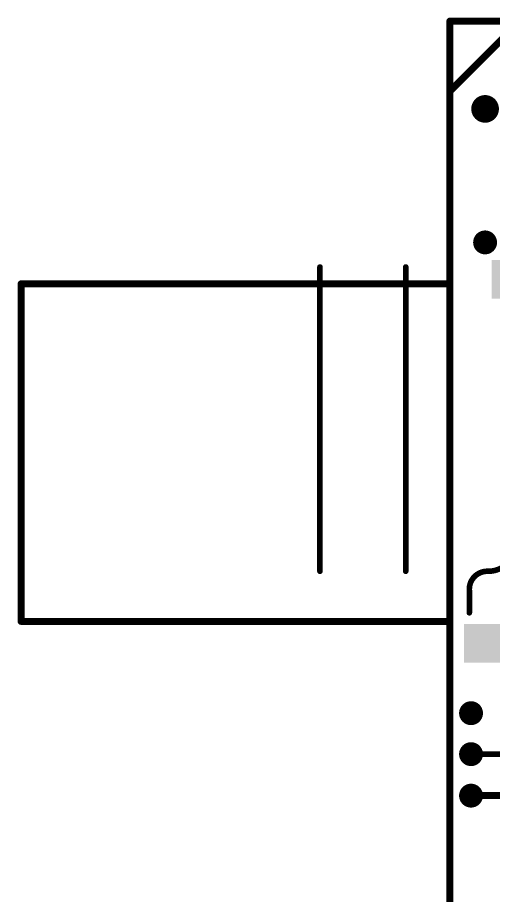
# Model space of a CAD drawing. Extents: x -24 to 83, y -23 to 53.
# Drawn here: x -15.63 to 1.57, y 21.73 to 53.47 of the extents above; entities that cross this region are included whole.
import ezdxf

# ---------------------------------------------------------------- set-up
doc = ezdxf.new("R2010")
doc.units = 0
for name, color, linetype in [('1', 12, 'CONTINUOUS'), ('16', 132, 'CONTINUOUS'), ('18', 110, 'CONTINUOUS'), ('20', 53, 'CONTINUOUS'), ('21', 41, 'CONTINUOUS'), ('23', 53, 'CONTINUOUS'), ('51', 53, 'CONTINUOUS')]:
    doc.layers.add(name, color=color, linetype=linetype)

# ---------------------------------------------------------------- blocks, each defined once
blk = doc.blocks.new('RECT')
blk.add_solid([(-0.5, -0.5), (0.5, -0.5), (-0.5, 0.5), (0.5, 0.5)])
blk = doc.blocks.new('PIE')
at = {"const_width": 0.5}
blk.add_lwpolyline([(0, -0.25, 1), (0, 0.25, 1), (0, -0.25)], format="xyb", dxfattribs=at)
blk = doc.blocks.new('ROUNDV')
at = {"const_width": 0.5}
blk.add_lwpolyline([(0, -0.25, 1), (0, 0.25, 1), (0, -0.25)], format="xyb", dxfattribs=at)

msp = doc.modelspace()

# ---------------------------------------------------------------- linework, layer by layer
at = {"layer": '1'}
for points, const_width in [([(0, 53.34), (59.69, 53.34)], 0.254), ([(0, 0), (0, 53.34)], 0.254), ([(2.795, 26.84), (0.762, 26.84)], 0.2032), ([(2.795, 25.34), (0.762, 25.34)], 0.254)]:
    msp.add_lwpolyline(points, dxfattribs=dict(at, const_width=const_width))
for points, const_width in [([(0, 53.4035, 1), (0, 53.2765)], 0.127), ([(0.0635, 53.34, 1), (-0.0635, 53.34)], 0.127), ([(0.762, 26.8908, 1), (0.762, 26.7892)], 0.1016), ([(0.762, 25.4035, 1), (0.762, 25.2765)], 0.127)]:
    msp.add_lwpolyline(points, format="xyb", dxfattribs=dict(at, const_width=const_width))
at = {"layer": '16'}
for points, const_width in [([(0, 53.34), (59.69, 53.34)], 0.254), ([(0, 0), (0, 53.34)], 0.254), ([(0.762, 26.84), (15.41, 26.84)], 0.2032), ([(0.762, 25.34), (16.45, 25.34)], 0.2032)]:
    msp.add_lwpolyline(points, dxfattribs=dict(at, const_width=const_width))
for points, const_width in [([(0, 53.4035, 1), (0, 53.2765)], 0.127), ([(0.0635, 53.34, 1), (-0.0635, 53.34)], 0.127), ([(0.762, 26.8908, 1), (0.762, 26.7892)], 0.1016), ([(0.762, 25.3908, 1), (0.762, 25.2892)], 0.1016)]:
    msp.add_lwpolyline(points, format="xyb", dxfattribs=dict(at, const_width=const_width))
at = {"layer": '20', "const_width": 0.2032}
for points in [[(0, 50.8), (2.54, 53.34)], [(0, 2.54), (0, 50.8)]]:
    msp.add_lwpolyline(points, dxfattribs=at)
at = {"layer": '20', "const_width": 0.1016}
for points in [[(0.0508, 50.8, 1), (-0.0508, 50.8)], [(-0.0359, 50.8359, 1), (0.0359, 50.7641)]]:
    msp.add_lwpolyline(points, format="xyb", dxfattribs=at)
at = {"layer": '21'}
for points, const_width in [([(1.402, 33.45, 0.4), (2.402, 34.45)], 0.2032), ([(1.402, 33.45, 0.4599), (0.702, 32.75)], 0.2032), ([(1.4008, 33.5008, 1), (1.4032, 33.3992)], 0.1016), ([(1.3981, 33.3993, 1), (1.4059, 33.5007)], 0.1016), ([(0.7528, 32.75, 1), (0.6512, 32.75)], 0.1016), ([(0.6513, 32.7461, 1), (0.7527, 32.7539)], 0.1016), ([(0.6512, 31.95, 1), (0.7528, 31.95)], 0.1016)]:
    msp.add_lwpolyline(points, format="xyb", dxfattribs=dict(at, const_width=const_width))
at = {"layer": '21', "const_width": 0.2032}
msp.add_lwpolyline([(0.702, 32.75), (0.702, 31.95)], dxfattribs=at)
at = {"layer": '23'}
for p in [(0, 53.34), (1.27, 50.165)]:
    msp.add_point(p, dxfattribs=at)
at = {"layer": '51'}
for points, const_width in [([(2.54, 53.34), (0, 50.8)], 0.254), ([(0, 50.8), (0, 43.84)], 0.254), ([(-4.698, 44.45), (-4.698, 33.45)], 0.2032), ([(-1.598, 44.45), (-1.598, 33.45)], 0.2032), ([(0.002, 33.45), (0.002, 44.45)], 0.2032), ([(-15.5, 43.84), (-15.5, 31.64)], 0.254), ([(-15.5, 43.84), (0, 43.84)], 0.254), ([(0, 43.84), (0, 31.64)], 0.254), ([(-15.5, 31.64), (0, 31.64)], 0.254), ([(0, 31.64), (0, 2.54)], 0.254)]:
    msp.add_lwpolyline(points, dxfattribs=dict(at, const_width=const_width))
for points, const_width in [([(0.0635, 50.8, 1), (-0.0635, 50.8)], 0.127), ([(-0.0449, 50.8449, 1), (0.0449, 50.7551)], 0.127), ([(-4.6472, 44.45, 1), (-4.7488, 44.45)], 0.1016), ([(-1.5472, 44.45, 1), (-1.6488, 44.45)], 0.1016), ([(0.0528, 44.45, 1), (-0.0488, 44.45)], 0.1016), ([(-15.4365, 43.84, 1), (-15.5635, 43.84)], 0.127), ([(-15.5, 43.9035, 1), (-15.5, 43.7765)], 0.127), ([(0.0635, 43.84, 1), (-0.0635, 43.84)], 0.127), ([(-0.0635, 43.84, 1), (0.0635, 43.84)], 0.127), ([(0, 43.7765, 1), (0, 43.9035)], 0.127), ([(-4.7488, 33.45, 1), (-4.6472, 33.45)], 0.1016), ([(-1.6488, 33.45, 1), (-1.5472, 33.45)], 0.1016), ([(-0.0488, 33.45, 1), (0.0528, 33.45)], 0.1016), ([(-15.5, 31.7035, 1), (-15.5, 31.5765)], 0.127), ([(0.0635, 31.64, 1), (-0.0635, 31.64)], 0.127), ([(0, 31.5765, 1), (0, 31.7035)], 0.127), ([(-15.5635, 31.64, 1), (-15.4365, 31.64)], 0.127), ([(-0.0635, 31.64, 1), (0.0635, 31.64)], 0.127)]:
    msp.add_lwpolyline(points, format="xyb", dxfattribs=dict(at, const_width=const_width))

# ---------------------------------------------------------------- block references
at = {"layer": '1'}
msp.add_blockref('PIE', (1.27, 50.165), dxfattribs=at)
at = {"layer": '1', "xscale": 1.4, "yscale": 1.9, "rotation": 90}
for p in [(2.452, 44), (1.452, 30.85)]:
    msp.add_blockref('RECT', p, dxfattribs=at)
at = {"layer": '18', "xscale": 0.8636, "yscale": 0.8636}
for p in [(1.27, 45.339), (1.27, 45.339), (0.762, 28.321), (0.762, 28.321), (0.762, 26.84), (0.762, 26.84), (0.762, 25.34), (0.762, 25.34)]:
    msp.add_blockref('ROUNDV', p, dxfattribs=at)

doc.saveas('drawing.dxf')
